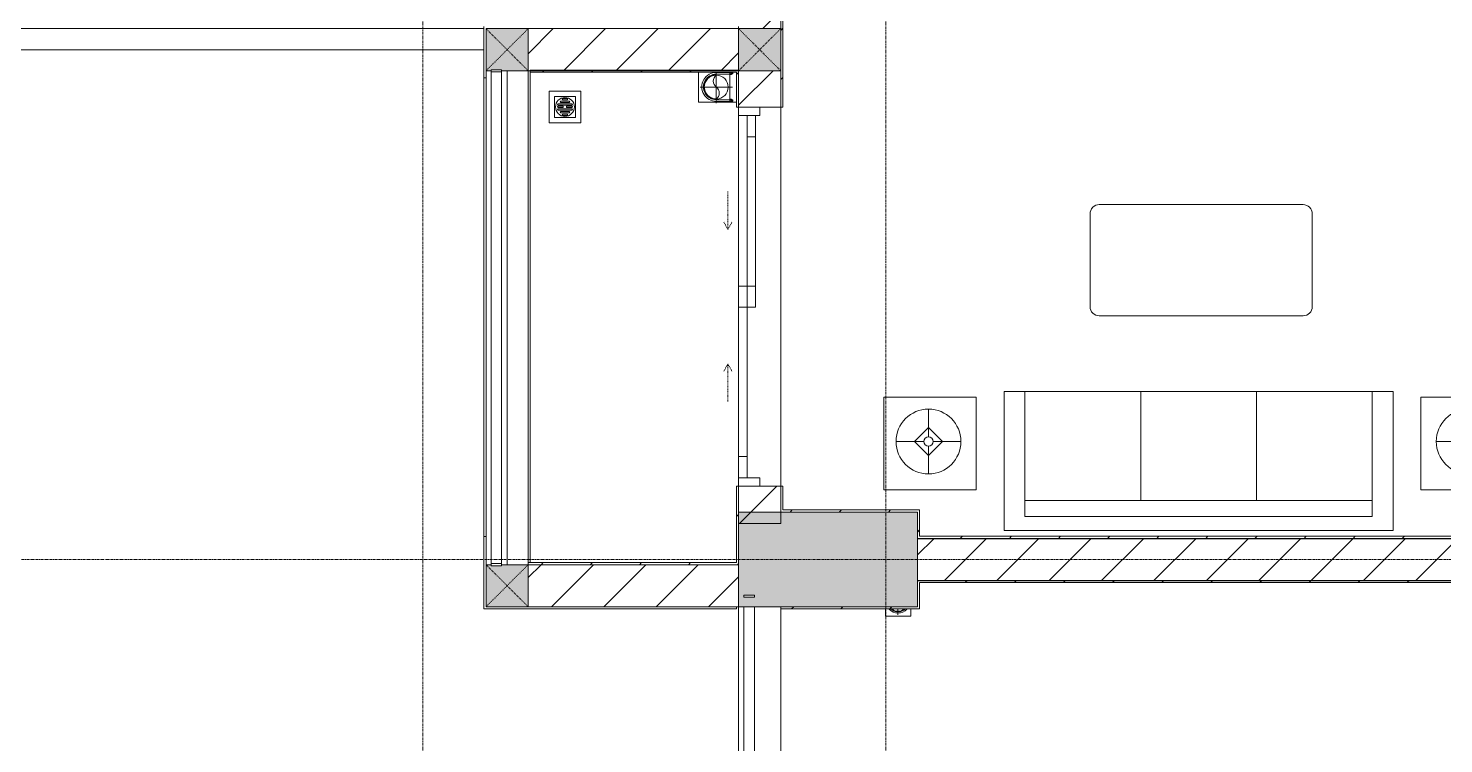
# Model space of a CAD drawing. Header units: millimetres. Extents: x 5356 to 209803, y -16346 to 109894.
# Drawn here: x 104078 to 110803, y 60861 to 64260 of the extents above; entities that cross this region are included whole.
import ezdxf

# ---------------------------------------------------------------- set-up
doc = ezdxf.new("R2010")
doc.units = ezdxf.units.MM
for name, pattern in [('Dash', [6, 3, -3]), ('Grid Line', [22.225, 12.7, -3.175, 3.175, -3.175]), ('IMPORT-CENTER _3_', [10.16, 6.35, -1.27, 1.27, -1.27])]:
    doc.linetypes.add(name, pattern=pattern)
for name, color, linetype, lineweight in [('0-1', 7, 'Continuous', 5), ('A-DOOR', 31, 'Continuous', 9), ('A-DOOR-FRAM', 31, 'Continuous', 9), ('A-DOOR-HDLN', 31, 'Dash', 9), ('A-FLOR', 192, 'Continuous', 9), ('A-FLOR-1', 9, 'Continuous', 9), ('A-FLOR-HRAL', 11, 'Continuous', 9), ('A-FLOR-HRAL-1', 9, 'Continuous', 9), ('A-WALL', 113, 'Continuous', 9), ('A-WALL-2', 9, 'Continuous', 9), ('A-WALL-3', 113, 'Continuous', 18), ('A-WALL-PATT-2', 9, 'Continuous', 9), ('A-WALL-PATT-3', 111, 'Continuous', 9), ('G-IMPT', 8, 'Continuous', 9), ('G-IMPT-2', 8, 'IMPORT-CENTER _3_', 9), ('I-FURN', 30, 'Continuous', 9), ('I-FURN-1', 9, 'Continuous', 9), ('I-WALL-1', 253, 'Continuous', 18), ('I-WALL-2', 9, 'Continuous', 9), ('M-EQPM', 50, 'Continuous', 9), ('S-COLS', 52, 'Continuous', 9), ('S-COLS-1', 254, 'Continuous', 5), ('S-COLS-2', 253, 'Continuous', 18), ('S-COLS-4', 52, 'Continuous', 18), ('S-COLS-5', 52, 'Dash', 9), ('S-COLS-HDLN', 52, 'Dash', 9), ('S-GRID-1', 1, 'Grid Line', 9)]:
    doc.layers.add(name, color=color, linetype=linetype, lineweight=lineweight)
pattern_1 = [(45, (0, 0), (-116.67262, 116.67262), [])]
pattern_2 = [(45, (0, 0), (-124.4508, 124.4508), [])]

# ---------------------------------------------------------------- blocks, each defined once
blk = doc.blocks.new('NCV_TKTC_KET CAU_rvt-1-TKCS_MB ĐỊNH VỊ MỐC TỌA ĐỘ CÔNG TRÌNH')
at = {"layer": 'S-COLS-1'}
h = blk.add_hatch(color=256, dxfattribs=at)
h.paths.add_polyline_path([(108302.6, 61511.9), (108302.6, 61961.9), (107452.6, 61961.9), (107452.6, 61511.9), (108243.3, 61511.9)])
h.paths.add_polyline_path([(107477.5, 61556.9), (107477.5, 61566.9), (107527.5, 61566.9), (107527.5, 61556.9)])
at = {"layer": 'A-FLOR-1'}
for p, q in [((107452.5, 63885.3), (107452.5, 62085.3)), ((107452.5, 61511.9), (107452.5, 60435.3))]:
    blk.add_line(p, q, dxfattribs=at)
at = {"layer": 'S-COLS-2'}
for p, q in [((108302.6, 61961.9), (107452.6, 61961.9)), ((107452.6, 61961.9), (107452.6, 61511.9)), ((108302.6, 61511.9), (108302.6, 61961.9)), ((107452.6, 61511.9), (108302.6, 61511.9))]:
    blk.add_line(p, q, dxfattribs=at)
blk = doc.blocks.new('Railing - 50 x 10mm-457210-TKCS_MB ĐỊNH VỊ MỐC TỌA ĐỘ CÔNG TRÌNH')
at = {"layer": 'A-FLOR-HRAL-1'}
for p, q in [((25, 5), (-25, 5)), ((-25, 5), (-25, -5)), ((25, -5), (25, 5)), ((-25, -5), (25, -5))]:
    blk.add_line(p, q, dxfattribs=at)
blk = doc.blocks.new('Railing - Railing-641362-TKCS_MB ĐỊNH VỊ MỐC TỌA ĐỘ CÔNG TRÌNH')
at = {"layer": 'A-FLOR-HRAL-1'}
for p, q in [((84569, 52251.2), (84569, 51181.2)), ((84619, 51181.2), (84619, 52251.2))]:
    blk.add_line(p, q, dxfattribs=at)
for p in [(84594, 52301.2), (84594, 51176.2)]:
    blk.add_blockref('Railing - 50 x 10mm-457210-TKCS_MB ĐỊNH VỊ MỐC TỌA ĐỘ CÔNG TRÌNH', p)
blk = doc.blocks.new('LOBBY_SOFA_1 - LOBBY_SOFA_1-842835-TKCS_MB ĐỊNH VỊ MỐC TỌA ĐỘ CÔNG TRÌNH')
at = {"layer": 'I-FURN'}
for p, q in [((-2556, 0), (-2556, -660)), ((-708, 0), (-2556, 0)), ((-708, -660), (-708, 0)), ((-2457, -66), (-2457, -660)), ((-807, -66), (-2457, -66)), ((-807, -660), (-807, -66)), ((-3128.2, -193.5), (-2688.2, -193.5)), ((-3128.2, -633.5), (-3128.2, -193.5)), ((-2688.2, -193.5), (-2688.2, -633.5)), ((-807, -143), (-2457, -143)), ((-1907, -143), (-1907, -660)), ((-1357, -143), (-1357, -660)), ((-575.9, -193.5), (-575.9, -633.5)), ((-135.9, -193.5), (-575.9, -193.5)), ((-135.9, -633.5), (-135.9, -193.5)), ((-2915.4, -269), (-2915.4, -401)), ((-348.6, -269), (-348.6, -401)), ((-2915.4, -357), (-2981.4, -423)), ((-2849.4, -423), (-2915.4, -357)), ((-414.6, -423), (-348.6, -357)), ((-348.6, -357), (-282.6, -423)), ((-2937.4, -423), (-3069.4, -423)), ((-2981.4, -423), (-2915.4, -489)), ((-2915.4, -489), (-2849.4, -423)), ((-2915.4, -445), (-2915.4, -577)), ((-2893.4, -423), (-2761.4, -423)), ((-370.6, -423), (-502.6, -423)), ((-348.6, -489), (-414.6, -423)), ((-282.6, -423), (-348.6, -489)), ((-348.6, -445), (-348.6, -577)), ((-326.6, -423), (-194.6, -423)), ((-2688.2, -633.5), (-3128.2, -633.5)), ((-2556, -660), (-708, -660)), ((-575.9, -633.5), (-135.9, -633.5)), ((-2172.3, -1064.5), (-2172.3, -1504.5)), ((-1160.3, -1020.5), (-2128.3, -1020.5)), ((-1116.3, -1504.5), (-1116.3, -1064.5)), ((-2128.3, -1548.5), (-1160.3, -1548.5))]:
    blk.add_line(p, q, dxfattribs=at)
for centre, radius in [((-2915.4, -423), 154), ((-348.6, -423), 154), ((-2915.4, -423), 22), ((-348.6, -423), 22)]:
    blk.add_circle(centre, radius, dxfattribs=at)
for centre, start, end in [((-2128.3, -1064.5), 90, 180), ((-1160.3, -1064.5), 0, 90), ((-2128.3, -1504.5), 180, 270), ((-1160.3, -1504.5), 270, 0)]:
    blk.add_arc(centre, 44, start, end, dxfattribs=at)
at = {"layer": 'I-FURN-1'}
for p, q in [((-708, 0), (-2556, 0)), ((-2556, 0), (-2556, -660)), ((-708, -660), (-708, 0)), ((-2688.2, -193.5), (-3128.2, -193.5)), ((-3128.2, -193.5), (-3128.2, -633.5)), ((-2688.2, -633.5), (-2688.2, -193.5)), ((-135.9, -193.5), (-575.9, -193.5)), ((-575.9, -193.5), (-575.9, -633.5)), ((-135.9, -633.5), (-135.9, -193.5)), ((-3128.2, -633.5), (-2688.2, -633.5)), ((-2556, -660), (-708, -660)), ((-575.9, -633.5), (-135.9, -633.5)), ((-2172.3, -1064.5), (-2172.3, -1504.5)), ((-1160.3, -1020.5), (-2128.3, -1020.5)), ((-1116.3, -1504.5), (-1116.3, -1064.5)), ((-2128.3, -1548.5), (-1160.3, -1548.5))]:
    blk.add_line(p, q, dxfattribs=at)
for centre, start, end in [((-2128.3, -1064.5), 90, 180), ((-1160.3, -1064.5), 0, 90), ((-2128.3, -1504.5), 180, 270), ((-1160.3, -1504.5), 270, 0)]:
    blk.add_arc(centre, 44, start, end, dxfattribs=at)
blk = doc.blocks.new('NCV_TKTC_TANG 1_rvt-1-TKCS_MB ĐỊNH VỊ MỐC TỌA ĐỘ CÔNG TRÌNH')
at = {"layer": 'A-WALL-PATT-2'}
h = blk.add_hatch(dxfattribs=at)
h.set_pattern_fill('FP_3', color=256, style=0, pattern_type=2)
h.set_pattern_definition(pattern_1)
h.paths.add_polyline_path([(107662.6, 61962), (107662.6, 62085.3), (107652.6, 62085.3), (107652.6, 61962)])
h.paths.add_polyline_path([(107652.6, 63885.3), (107662.6, 63885.3), (107662.6, 64826.9), (107652.6, 64826.9), (107652.6, 64526.9)])
h = blk.add_hatch(dxfattribs=at)
h.set_pattern_fill('FP_3', color=256, style=0, pattern_type=2)
h.set_pattern_definition(pattern_1)
h.paths.add_polyline_path([(107032.8, 64051.9), (107442.6, 64051.9), (107442.6, 64061.9), (106462.6, 64061.9), (106462.6, 64051.9)])
h = blk.add_hatch(dxfattribs=at)
h.set_pattern_fill('FP_3', color=256, style=0, pattern_type=2)
h.set_pattern_definition(pattern_1)
h.paths.add_polyline_path([(107452.6, 61711.9), (107452.6, 62085.3), (107442.6, 62085.3), (107442.6, 61711.9)])
h.paths.add_polyline_path([(107452.6, 63885.3), (107452.6, 64061.9), (107442.6, 64061.9), (107442.6, 63885.3)])
h = blk.add_hatch(dxfattribs=at)
h.set_pattern_fill('FP_3', color=256, style=0, pattern_type=2)
h.set_pattern_definition(pattern_1)
h.paths.add_polyline_path([(108312.6, 61962), (108312.6, 61972), (107662.6, 61972), (107662.6, 61962), (108302.6, 61962)])
h = blk.add_hatch(dxfattribs=at)
h.set_pattern_fill('FP_3', color=256, style=0, pattern_type=2)
h.set_pattern_definition(pattern_1)
h.paths.add_polyline_path([(108312.6, 61836.9), (108312.6, 61962), (108302.6, 61962), (108302.6, 61836.9)])
h = blk.add_hatch(dxfattribs=at)
h.set_pattern_fill('FP_3', color=256, style=0, pattern_type=2)
h.set_pattern_definition(pattern_1)
h.paths.add_polyline_path([(115152.6, 61836.9), (115152.6, 61846.9), (108312.6, 61846.9), (108312.6, 61836.9), (114295.4, 61836.9)])
h = blk.add_hatch(dxfattribs=at)
h.set_pattern_fill('FP_3', color=256, style=0, pattern_type=2)
h.set_pattern_definition(pattern_1)
h.paths.add_polyline_path([(106452.6, 61711.9), (107442.6, 61711.9), (107442.6, 61721.9), (106452.6, 61721.9)])
h = blk.add_hatch(dxfattribs=at)
h.set_pattern_fill('FP_3', color=256, style=0, pattern_type=2)
h.set_pattern_definition(pattern_1)
h.paths.add_polyline_path([(108302.6, 61626.9), (111752.6, 61626.9), (111752.6, 61636.9), (108302.6, 61636.9)])
h = blk.add_hatch(dxfattribs=at)
h.set_pattern_fill('FP_3', color=256, style=0, pattern_type=2)
h.set_pattern_definition(pattern_1)
h.paths.add_polyline_path([(108243.3, 61501.9), (108302.6, 61501.9), (108302.6, 61511.9), (107652.6, 61511.9), (107652.6, 61501.9)])
at = {"layer": 'A-FLOR-1'}
for p, q in [((107452.6, 63845.3), (107452.6, 63035.3)), ((107652.6, 63885.3), (107652.6, 62085.3)), ((107652.6, 62085.3), (107652.6, 63885.3))]:
    blk.add_line(p, q, dxfattribs=at)
at = {"layer": 'A-WALL-2'}
for p, q in [((107452.6, 60437.3), (107452.6, 61511.9)), ((107652.6, 61501.9), (107652.6, 60437.3))]:
    blk.add_line(p, q, dxfattribs=at)
at = {"layer": 'I-WALL-1'}
for p, q in [((107652.6, 64826.9), (107652.6, 63885.3)), ((107662.6, 63885.3), (107662.6, 64826.9)), ((107442.6, 64061.9), (106462.6, 64061.9)), ((106462.6, 64061.9), (106462.6, 64051.9)), ((106462.6, 64051.9), (107442.6, 64051.9)), ((107452.6, 64061.9), (107442.6, 64061.9)), ((107442.6, 64051.9), (107442.6, 63885.3)), ((107452.6, 63885.3), (107452.6, 64061.9)), ((107442.6, 63885.3), (107452.6, 63885.3)), ((107652.6, 63885.3), (107662.6, 63885.3)), ((107442.6, 62085.3), (107442.6, 61721.9)), ((107452.6, 62085.3), (107442.6, 62085.3)), ((107452.6, 61711.9), (107452.6, 62085.3)), ((107652.6, 62085.3), (107652.6, 61962)), ((107662.6, 62085.3), (107652.6, 62085.3)), ((107662.6, 61972), (107662.6, 62085.3)), ((107652.6, 61962), (107662.6, 61962)), ((108312.6, 61972), (107662.6, 61972)), ((107662.6, 61962), (108302.6, 61962)), ((108302.6, 61962), (108302.6, 61836.9)), ((108312.6, 61962), (108312.6, 61972)), ((108312.6, 61846.9), (108312.6, 61962)), ((108302.6, 61836.9), (108312.6, 61836.9)), ((115142.6, 61846.9), (108312.6, 61846.9)), ((108312.6, 61836.9), (115152.6, 61836.9)), ((107442.6, 61721.9), (106452.6, 61721.9)), ((106452.6, 61721.9), (106452.6, 61711.9)), ((106452.6, 61711.9), (107442.6, 61711.9)), ((107442.6, 61711.9), (107452.6, 61711.9)), ((111752.6, 61636.9), (108302.6, 61636.9)), ((108302.6, 61636.9), (108302.6, 61626.9)), ((108302.6, 61626.9), (108302.6, 61511.9)), ((108312.6, 61626.9), (111742.6, 61626.9)), ((108312.6, 61501.9), (108312.6, 61626.9)), ((108302.6, 61511.9), (107652.6, 61511.9)), ((107652.6, 61511.9), (107652.6, 61501.9)), ((107652.6, 61501.9), (108302.6, 61501.9)), ((108302.6, 61501.9), (108312.6, 61501.9))]:
    blk.add_line(p, q, dxfattribs=at)
at = {"layer": 'I-WALL-2'}
for p, q in [((106452.6, 61721.9), (106452.6, 64058.6)), ((106462.6, 64051.9), (106462.6, 61721.9))]:
    blk.add_line(p, q, dxfattribs=at)
at = {"layer": 'A-FLOR-HRAL-1'}
blk.add_blockref('Railing - Railing-641362-TKCS_MB ĐỊNH VỊ MỐC TỌA ĐỘ CÔNG TRÌNH', (22908.5, 9260.7), dxfattribs=at)
at = {"layer": 'I-FURN-1', "rotation": 180}
blk.add_blockref('LOBBY_SOFA_1 - LOBBY_SOFA_1-842835-TKCS_MB ĐỊNH VỊ MỐC TỌA ĐỘ CÔNG TRÌNH', (108006.1, 61874.1), dxfattribs=at)
blk = doc.blocks.new('DEG_02-DEG_03 - DEG_02B-1800x2400mm-CỬA ĐI 02 CÁNH TRƯỢT-2213204-TKCS_MB ĐỊNH VỊ MỐC TỌA ĐỘ CÔNG TRÌNH')
at = {"layer": 'A-DOOR'}
for p, q in [((-760, 100), (-860, 100)), ((-860, 100), (-860, 60)), ((-760, 60), (-760, 100)), ((-760, 100), (-50, 100)), ((50, 100), (-50, 100)), ((-50, 100), (-50, 60)), ((50, 60), (50, 100)), ((-860, 60), (-760, 60)), ((-50, 60), (-760, 60)), ((50, 60), (-50, 60)), ((-50, 60), (-50, 20)), ((-50, 60), (50, 60)), ((-50, 20), (50, 20)), ((50, 20), (50, 60)), ((50, 60), (760, 60)), ((760, 20), (50, 20)), ((860, 60), (760, 60)), ((760, 60), (760, 20)), ((760, 20), (860, 20)), ((860, 20), (860, 60))]:
    blk.add_line(p, q, dxfattribs=at)
at = {"layer": 'A-DOOR-FRAM'}
for p, q in [((-860, 100), (-900, 100)), ((-900, 100), (-900, 0)), ((-860, 0), (-860, 100)), ((900, 100), (860, 100)), ((860, 100), (860, 0)), ((900, 0), (900, 100)), ((-900, 0), (-860, 0)), ((860, 0), (900, 0))]:
    blk.add_line(p, q, dxfattribs=at)
at = {"layer": 'A-DOOR-HDLN'}
for p, q in [((-500.4, 151.1), (-320.4, 151.1)), ((-320.4, 151.1), (-355, 171.1)), ((-320.4, 151.1), (-355, 131.1)), ((320.4, 151.1), (355, 171.1)), ((320.4, 151.1), (355, 131.1)), ((500.4, 151.1), (320.4, 151.1))]:
    blk.add_line(p, q, dxfattribs=at)
blk = doc.blocks.new('Railing - 50 x 10mm-1251311-TKCS_MB ĐỊNH VỊ MỐC TỌA ĐỘ CÔNG TRÌNH')
at = {"layer": 'A-FLOR-HRAL'}
for p, q in [((25, 5), (-25, 5)), ((-25, 5), (-25, -5)), ((25, -5), (25, 5)), ((-25, -5), (25, -5))]:
    blk.add_line(p, q, dxfattribs=at)
blk = doc.blocks.new('Railing - Railing-1600062-TKCS_MB ĐỊNH VỊ MỐC TỌA ĐỘ CÔNG TRÌNH')
at = {"layer": 'A-FLOR-HRAL'}
for p, q in [((106276.6, 64053.6), (106276.6, 61716.9)), ((106326.6, 61716.9), (106326.6, 64053.6))]:
    blk.add_line(p, q, dxfattribs=at)
at = {"extrusion": (0, 0, -1), "zscale": -1}
for p in [(-106301.6, 64058.6), (-106301.6, 61711.9)]:
    blk.add_blockref('Railing - 50 x 10mm-1251311-TKCS_MB ĐỊNH VỊ MỐC TỌA ĐỘ CÔNG TRÌNH', p, dxfattribs=at)
blk = doc.blocks.new('TKTC_XREF_251221_MB TANG 1 - TKTC_XREF_260130_MB TANG 1_dwg_THU NUOC - THU NUOC-444531-TKCS_MB TẦNG 1-4202120-TKCS_MB ĐỊNH VỊ MỐC TỌA ĐỘ CÔNG TRÌNH')
at = {"layer": 'M-EQPM'}
for p, q in [((-23.3, 10.8), (40.9, 10.8)), ((40.9, 4.8), (-23.3, 4.8)), ((-11, 23.3), (28.5, 23.3)), ((28.5, 17.3), (-11, 17.3)), ((-1.1, 35.6), (18.5, 35.6)), ((18.5, 29.6), (-1.1, 29.6)), ((-23.3, -13.6), (40.9, -13.6)), ((40.9, -19.6), (-23.3, -19.6)), ((-11, -26.1), (28.5, -26.1)), ((28.5, -32.1), (-11, -32.1)), ((-1.1, -38.5), (18.5, -38.5)), ((18.5, -44.5), (-1.1, -44.5))]:
    blk.add_line(p, q, dxfattribs=at)
at = {"layer": 'M-EQPM', "flags": 128}
for points in [[(83.7, -79.4), (83.7, 70.6), (-66.3, 70.6), (-66.3, -79.4)], [(58.7, -54.4), (58.7, 45.6), (-41.3, 45.6), (-41.3, -54.4)]]:
    blk.add_lwpolyline(points, close=True, dxfattribs=at)
for points in [[(-23.3, -1.2), (0.7, -1.2), (0.7, -7.2), (-23.3, -7.2)], [(40.9, -7.2), (16.7, -7.2), (16.7, -1.2), (40.9, -1.2)]]:
    blk.add_lwpolyline(points, dxfattribs=at)
at = {"layer": 'M-EQPM'}
for centre, radius, start, end in [((8.7, -4.4), 45, 360, 180), ((8.7, -4.4), 45, 360, 180), ((-23.3, 7.8), 3, 90, 270), ((-11, 20.3), 3, 90, 270), ((-1.1, 32.6), 3, 90, 270), ((18.5, 32.6), 3, 270, 90), ((28.5, 20.3), 3, 270, 90), ((40.9, 7.8), 3, 270, 90), ((8.7, -4.4), 45, 180, 360), ((8.7, -4.4), 45, 180, 360), ((-23.3, -4.2), 3, 90, 270), ((-23.3, -16.6), 3, 90, 270), ((-11, -29.1), 3, 90, 270), ((-1.1, -41.5), 3, 90, 270), ((18.5, -41.5), 3, 270, 90), ((28.5, -29.1), 3, 270, 90), ((40.9, -4.2), 3, 270, 90), ((40.9, -16.6), 3, 270, 90)]:
    blk.add_arc(centre, radius, start, end, dxfattribs=at)
blk = doc.blocks.new('TKTC_XREF_251221_MB TANG 1 - TKTC_XREF_260130_MB TANG 1_dwg_CUM U_DN100-V260-TKCS_MB ĐỊNH VỊ MỐC TỌA ĐỘ CÔNG TRÌNH')
at = {"layer": 'G-IMPT'}
blk.add_hatch(color=256, dxfattribs=at).paths.add_polyline_path([(61, 0), (58.9, -15.8), (52.8, -30.5), (42.6, -38.5), (42.6, -37.3), (49.4, -28.5), (55.1, -14.8), (57, 0), (55.1, 14.8), (43.1, 43.1), (52.8, 30.5), (58.9, 15.8)])
for radius, start, end in [(61, 315, 45), (69, 309.28513, 50.71487), (57, 321.16997, 38.83003)]:
    blk.add_arc((0, 0), radius, start, end, dxfattribs=at)
blk = doc.blocks.new('TKTC_XREF_251221_MB TANG 1 - TKTC_XREF_260130_MB TANG 1_dwg_$cc-V261-TKCS_MB ĐỊNH VỊ MỐC TỌA ĐỘ CÔNG TRÌNH')
at = {"layer": 'G-IMPT'}
for start, end in [(137.56364, 221.91595), (139.13938, 220.32848)]:
    blk.add_arc((0, 0), 0.5, start, end, dxfattribs=at)
at = {"layer": 'G-IMPT-2'}
blk.add_line((-0.673, 0), (-0.357, 0), dxfattribs=at)
blk = doc.blocks.new('TKTC_XREF_251221_MB TANG 1 - TKTC_XREF_260130_MB TANG 1_dwg_CUM U_DN100-V336-TKCS_MB ĐỊNH VỊ MỐC TỌA ĐỘ CÔNG TRÌNH')
at = {"layer": 'G-IMPT'}
blk.add_hatch(color=256, dxfattribs=at).paths.add_polyline_path([(0, 61), (0, 57), (14.8, 55.1), (28.5, 49.4), (40.3, 40.3), (49.4, 28.5), (55.1, 14.8), (57, 0), (55.1, -14.8), (49.4, -28.5), (40.3, -40.3), (22.5, -51.8), (14.8, -55.1), (0, -57), (0, -61), (15.8, -58.9), (31.8, -51.8), (43.1, -43.1), (52.8, -30.5), (58.9, -15.8), (61, 0), (58.9, 15.8), (52.8, 30.5), (43.1, 43.1), (30.5, 52.8), (15.8, 58.9)])
for p, q in [((-72.7, 69.3), (-72.7, 60.7)), ((-66.9, 67.9), (-71.7, 67.9)), ((-65, 69), (0, 69)), ((-79.1, 66.6), (-79.1, 63.4)), ((-76.6, 66.6), (-76.6, 63.4)), ((-74.6, 66.6), (-74.6, 63.4)), ((-66.9, 62.1), (-71.7, 62.1)), ((-79.1, -63.4), (-79.1, -66.6)), ((-76.6, -63.4), (-76.6, -66.6)), ((-74.6, -63.4), (-74.6, -66.6)), ((-72.7, -60.7), (-72.7, -69.3)), ((-66.9, -62.1), (-71.7, -62.1)), ((-66.9, -67.9), (-71.7, -67.9)), ((-65, -69), (0, -69))]:
    blk.add_line(p, q, dxfattribs=at)
at = {"layer": 'G-IMPT', "flags": 128}
for points in [[(-72.7, 67.6), (-78.1, 67.6), (-78.1, 62.4), (-72.7, 62.4)], [(-71.7, 59.2), (-66.9, 59.2), (-66.9, 70.8), (-71.7, 70.8)], [(-66.9, 70.8), (-66.9, 72.7), (-65, 72.7), (-65, 57.3), (-66.9, 57.3), (-66.9, 59.2)], [(-65, 61), (0, 61), (0, 57)], [(-72.7, -62.4), (-78.1, -62.4), (-78.1, -67.6), (-72.7, -67.6)], [(-66.9, -70.1), (-66.9, -59.2), (-71.7, -59.2)], [(-66.9, -59.2), (-66.9, -57.3), (-65, -57.3), (-65, -70.1)], [(-65, -61), (0, -61), (0, -57)]]:
    blk.add_lwpolyline(points, dxfattribs=at)
at = {"layer": 'G-IMPT'}
for centre, radius, start, end in [((-78.1, 66.6), 0.96, 90, 180), ((-71.1, 69.3), 1.56, 112.61986, 247.38014), ((-67.9, 65), 4.8, 143.1301, 216.8699), ((0, 0), 69, 270, 90), ((-78.1, 63.4), 0.96, 180, 270), ((-71.1, 60.7), 1.56, 112.61986, 247.38014), ((0, 0), 61, 270, 90), ((0, 0), 57, 270, 90), ((-78.1, -63.4), 0.96, 90, 180), ((-78.1, -66.6), 0.96, 180, 270), ((-71.1, -60.7), 1.56, 112.61986, 247.38014), ((-67.9, -65), 4.8, 143.1301, 216.8699)]:
    blk.add_arc(centre, radius, start, end, dxfattribs=at)
blk = doc.blocks.new('TKTC_XREF_251221_MB TANG 1 - TKTC_XREF_260130_MB TANG 1_dwg_$cc-V337-TKCS_MB ĐỊNH VỊ MỐC TỌA ĐỘ CÔNG TRÌNH')
at = {"layer": 'G-IMPT'}
blk.add_circle((0, 0), 0.5, dxfattribs=at)
for centre, radius, start, end in [((0, 0), 0.5, 90, 270), ((0.188, 0.25), 0.313, 126.8699, 233.1301), ((-0.188, -0.25), 0.313, 306.8699, 53.1301)]:
    blk.add_arc(centre, radius, start, end, dxfattribs=at)
at = {"layer": 'G-IMPT-2'}
for p, q in [((0, -0.673), (0, 0.623)), ((-0.673, 0), (0.673, 0))]:
    blk.add_line(p, q, dxfattribs=at)
blk = doc.blocks.new('TKTC_XREF_251221_MB TANG 1 - TKTC_XREF_260130_MB TANG 1_dwg-4202109-TKCS_MB ĐỊNH VỊ MỐC TỌA ĐỘ CÔNG TRÌNH')
at = {"layer": 'G-IMPT'}
for p, q in [((-95740.4, -337294.7), (-95740.4, -337437)), ((-95000.9, -339844.7), (-95000.9, -339879.8))]:
    blk.add_line(p, q, dxfattribs=at)
at = {"layer": 'G-IMPT', "flags": 128}
for points in [[(-95740.4, -337437), (-95890.1, -337437), (-95890.1, -337294.7)], [(-95740.3, -337294.7), (-95740.3, -337437.3), (-95709.1, -337437.1)], [(-95000.9, -339879.8), (-94881.3, -339879.8), (-94881.3, -339844.7)]]:
    blk.add_lwpolyline(points, dxfattribs=at)
for name, p, xscale, yscale, zscale, rotation in [('TKTC_XREF_251221_MB TANG 1 - TKTC_XREF_260130_MB TANG 1_dwg_$cc-V337-TKCS_MB ĐỊNH VỊ MỐC TỌA ĐỘ CÔNG TRÌNH', (-95805.3, -337365.5), 113.7150000000073, 113.7150000000073, 113.7150000000073, 359.9990086636432), ('TKTC_XREF_251221_MB TANG 1 - TKTC_XREF_260130_MB TANG 1_dwg_CUM U_DN100-V336-TKCS_MB ĐỊNH VỊ MỐC TỌA ĐỘ CÔNG TRÌNH', (-95805.3, -337364.6), 0.9975000000000008, 0.9975000000000008, 0.9975000000000008, 180.000991338195), ('TKTC_XREF_251221_MB TANG 1 - TKTC_XREF_260130_MB TANG 1_dwg_$cc-V261-TKCS_MB ĐỊNH VỊ MỐC TỌA ĐỘ CÔNG TRÌNH', (-94943.3, -339812.6), 90.00000000005122, 90.00000000005122, 90.00000000005122, 90.37402677993775)]:
    blk.add_blockref(name, p, dxfattribs=dict(xscale=xscale, yscale=yscale, zscale=zscale, rotation=rotation))
blk.add_blockref('TKTC_XREF_251221_MB TANG 1 - TKTC_XREF_260130_MB TANG 1_dwg_THU NUOC - THU NUOC-444531-TKCS_MB TẦNG 1-4202120-TKCS_MB ĐỊNH VỊ MỐC TỌA ĐỘ CÔNG TRÌNH', (-96532.9, -337455.6))
at = {"extrusion": (0, 0, -1), "xscale": 0.7894736842105242, "yscale": 0.7894736842105242, "zscale": -0.7894736842105242, "rotation": 269.9999999984439}
blk.add_blockref('TKTC_XREF_251221_MB TANG 1 - TKTC_XREF_260130_MB TANG 1_dwg_CUM U_DN100-V260-TKCS_MB ĐỊNH VỊ MỐC TỌA ĐỘ CÔNG TRÌNH', (94941.5, -339811.1), dxfattribs=at)
blk = doc.blocks.new('TKTC_XREF_251221_MB TANG 1 - TKTC_XREF_251221_MB TANG 1-2038492-TKCS_MB ĐỊNH VỊ MỐC TỌA ĐỘ CÔNG TRÌNH')
blk.add_blockref('TKTC_XREF_251221_MB TANG 1 - TKTC_XREF_260130_MB TANG 1_dwg-4202109-TKCS_MB ĐỊNH VỊ MỐC TỌA ĐỘ CÔNG TRÌNH', (169499.1, 384109.7))
blk = doc.blocks.new('G1_SOF - BO TRU - 200x200-3051103-TKCS_MB ĐỊNH VỊ MỐC TỌA ĐỘ CÔNG TRÌNH')
at = {"layer": 'S-COLS-HDLN'}
for p, q in [((-100, -100), (100, 100)), ((100, -100), (-100, 100))]:
    blk.add_line(p, q, dxfattribs=at)

msp = doc.modelspace()

# ---------------------------------------------------------------- hatches: boundary and pattern name
at = {"layer": 'A-WALL-PATT-3'}
h = msp.add_hatch(dxfattribs=at)
h.set_pattern_fill('FP_1', color=256, style=0, pattern_type=2)
h.set_pattern_definition(pattern_2)
h.paths.add_polyline_path([(107452.6, 64258.6), (107652.6, 64258.6), (107652.6, 66035.3), (107452.6, 66035.3), (107452.6, 64268.6)])
h.paths.add_polyline_path([(107604.6, 67435.3), (107652.6, 67435.3), (107652.6, 68435.3), (107452.6, 68435.3), (107452.6, 67435.3)])
h = msp.add_hatch(dxfattribs=at)
h.set_pattern_fill('FP_1', color=256, style=0, pattern_type=2)
h.set_pattern_definition(pattern_2)
h.paths.add_polyline_path([(106452.6, 64058.6), (107452.6, 64058.6), (107452.6, 64258.6), (106452.6, 64258.6)])
h = msp.add_hatch(dxfattribs=at)
h.set_pattern_fill('FP_1', color=256, style=0, pattern_type=2)
h.set_pattern_definition(pattern_2)
h.paths.add_polyline_path([(107452.6, 61908.3), (107652.6, 61908.3), (107652.6, 62085.3), (107452.6, 62085.3)])
h.paths.add_polyline_path([(107452.6, 63885.3), (107652.6, 63885.3), (107652.6, 64058.6), (107452.6, 64058.6), (107452.6, 64033.7)])
h = msp.add_hatch(dxfattribs=at)
h.set_pattern_fill('FP_1', color=256, style=0, pattern_type=2)
h.set_pattern_definition(pattern_2)
h.paths.add_polyline_path([(114295.4, 61635.3), (115152.6, 61635.3), (115152.6, 61835.3), (111952.2, 61835.3), (111952.2, 61635.3)])
h.paths.add_polyline_path([(109453.7, 61635.3), (111752.2, 61635.3), (111752.2, 61835.3), (108302.6, 61835.3), (108302.6, 61635.3)])
h = msp.add_hatch(dxfattribs=at)
h.set_pattern_fill('FP_1', color=256, style=0, pattern_type=2)
h.set_pattern_definition(pattern_2)
h.paths.add_polyline_path([(107452.6, 61511.9), (107452.6, 61711.9), (106452.6, 61711.9), (106452.6, 61511.9), (107032.8, 61511.9)])
at = {"layer": 'S-COLS-1'}
for points in [[(106452.6, 64058.6), (106452.6, 64258.6), (106252.6, 64258.6), (106252.6, 64058.6), (106276.6, 64058.6), (106276.6, 64063.6), (106326.6, 64063.6), (106326.6, 64058.6)], [(107638.1, 64058.6), (107652.5, 64058.6), (107652.5, 64258.6), (107452.5, 64258.6), (107452.5, 64058.6)], [(106326.6, 61511.9), (106452.6, 61511.9), (106452.6, 61711.9), (106326.6, 61711.9), (106326.6, 61706.9), (106276.6, 61706.9), (106276.6, 61711.9), (106252.6, 61711.9), (106252.6, 61511.9), (106276.6, 61511.9)]]:
    msp.add_hatch(color=256, dxfattribs=at).paths.add_polyline_path(points)

# ---------------------------------------------------------------- linework, layer by layer
at = {"layer": 'A-FLOR'}
msp.add_line((106252.6, 61711.9), (106252.6, 64058.6), dxfattribs=at)
at = {"layer": 'A-WALL'}
for p, q in [((100752.6, 64258.6), (106242.5, 64258.6)), ((106452.6, 64258.6), (106452.6, 64058.6)), ((107452.6, 64058.6), (107452.6, 64258.6)), ((106242.5, 64158.6), (100752.6, 64158.6)), ((106242.5, 61845.3), (106242.5, 64025.4)), ((106252.5, 64025.4), (106252.5, 61845.3)), ((106252.6, 61711.9), (106252.6, 64058.6)), ((106352.6, 64058.6), (106352.6, 61711.9)), ((107652.6, 64058.6), (107452.6, 64058.6)), ((107452.6, 63035.3), (107452.6, 63845.3)), ((107652.6, 63885.3), (107652.6, 62085.3)), ((106452.6, 61711.9), (106452.6, 61511.9))]:
    msp.add_line(p, q, dxfattribs=at)
at = {"layer": 'A-WALL-3'}
for p, q in [((107652.6, 64258.6), (107652.6, 66035.3)), ((106242.5, 64268.6), (106242.5, 64025.4)), ((106252.5, 64025.4), (106252.5, 64258.6)), ((106252.5, 64258.6), (107652.6, 64258.6)), ((107452.5, 64258.6), (107452.5, 64268.6)), ((107452.6, 64268.6), (107452.6, 64258.6)), ((106242.5, 64025.4), (106252.5, 64025.4)), ((106452.6, 64058.6), (107452.6, 64058.6)), ((107452.6, 64058.6), (107452.6, 63885.3)), ((107652.6, 63885.3), (107652.6, 64058.6)), ((107552.6, 63885.3), (107652.6, 63885.3)), ((107452.6, 62085.3), (107452.6, 61908.3)), ((107652.6, 62085.3), (107552.6, 62085.3)), ((107652.6, 61908.3), (107652.6, 62085.3)), ((107452.6, 61908.3), (107652.6, 61908.3)), ((106252.5, 61845.3), (106242.5, 61845.3)), ((106242.5, 61845.3), (106242.5, 61501.9)), ((106252.5, 61511.9), (106252.5, 61845.3)), ((111752.2, 61835.3), (108302.6, 61835.3)), ((108302.6, 61835.3), (108302.6, 61635.3)), ((107452.6, 61711.9), (106452.6, 61711.9)), ((107452.6, 61511.9), (107452.6, 61711.9)), ((108302.6, 61635.3), (111752.2, 61635.3)), ((106242.5, 61501.9), (107442.5, 61501.9)), ((107452.6, 61511.9), (106252.5, 61511.9)), ((107442.5, 61501.9), (107442.5, 61511.9))]:
    msp.add_line(p, q, dxfattribs=at)
at = {"layer": 'S-COLS'}
for p, q in [((106452.6, 64058.6), (106452.6, 64258.6)), ((107452.5, 64258.6), (107452.5, 64058.6)), ((107452.5, 64058.6), (107652.5, 64058.6)), ((106452.6, 61511.9), (106452.6, 61711.9))]:
    msp.add_line(p, q, dxfattribs=at)
at = {"layer": 'S-COLS-4'}
for p, q in [((106452.6, 64258.6), (106252.6, 64258.6)), ((106252.6, 64258.6), (106252.6, 64058.6)), ((107652.5, 64258.6), (107452.5, 64258.6)), ((107652.5, 64058.6), (107652.5, 64258.6)), ((106252.6, 64058.6), (106276.6, 64058.6)), ((106326.6, 64058.6), (106452.6, 64058.6)), ((106276.6, 61711.9), (106252.6, 61711.9)), ((106252.6, 61711.9), (106252.6, 61511.9)), ((106452.6, 61711.9), (106326.6, 61711.9)), ((106252.6, 61511.9), (106452.6, 61511.9))]:
    msp.add_line(p, q, dxfattribs=at)
at = {"layer": 'S-GRID-1'}
for p, q in [((105952.6, 20960.6), (105952.6, 80482.7)), ((108152.6, 20960.6), (108152.6, 80482.7)), ((131551.8, 61736.9), (29351.8, 61736.9))]:
    msp.add_line(p, q, dxfattribs=at)

# ---------------------------------------------------------------- block references
at = {"layer": '0-1'}
for name in ['NCV_TKTC_KET CAU_rvt-1-TKCS_MB ĐỊNH VỊ MỐC TỌA ĐỘ CÔNG TRÌNH', 'NCV_TKTC_TANG 1_rvt-1-TKCS_MB ĐỊNH VỊ MỐC TỌA ĐỘ CÔNG TRÌNH']:
    msp.add_blockref(name, (0, 0), dxfattribs=at)
at = {"layer": 'A-DOOR', "rotation": 90}
msp.add_blockref('DEG_02-DEG_03 - DEG_02B-1800x2400mm-CỬA ĐI 02 CÁNH TRƯỢT-2213204-TKCS_MB ĐỊNH VỊ MỐC TỌA ĐỘ CÔNG TRÌNH', (107552.6, 62985.3), dxfattribs=at)
at = {"layer": 'A-FLOR-HRAL'}
msp.add_blockref('Railing - Railing-1600062-TKCS_MB ĐỊNH VỊ MỐC TỌA ĐỘ CÔNG TRÌNH', (0, 0), dxfattribs=at)
at = {"layer": 'M-EQPM'}
msp.add_blockref('TKTC_XREF_251221_MB TANG 1 - TKTC_XREF_251221_MB TANG 1-2038492-TKCS_MB ĐỊNH VỊ MỐC TỌA ĐỘ CÔNG TRÌNH', (33652.6, 17236.9), dxfattribs=at)
at = {"layer": 'S-COLS-5', "rotation": 180}
for p in [(106352.6, 64158.6), (107552.5, 64158.6), (106352.6, 61611.9)]:
    msp.add_blockref('G1_SOF - BO TRU - 200x200-3051103-TKCS_MB ĐỊNH VỊ MỐC TỌA ĐỘ CÔNG TRÌNH', p, dxfattribs=at)

doc.saveas('drawing.dxf')
